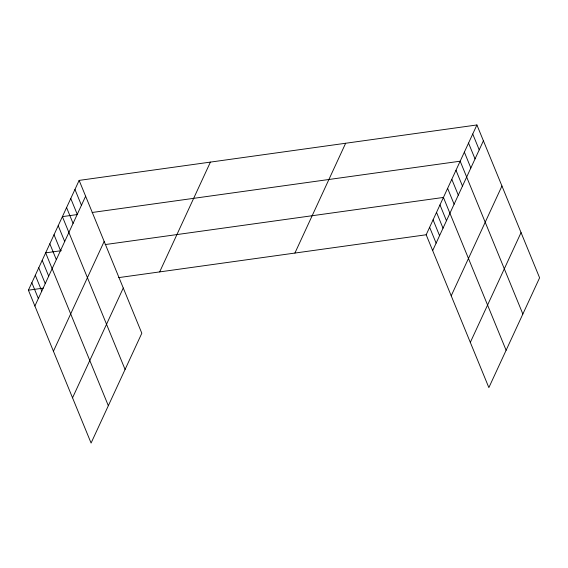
<?xml version="1.0" encoding="UTF-8"?>
<svg xmlns="http://www.w3.org/2000/svg" width="568" height="568" viewBox="0 0 568 568"><rect width="100%" height="100%" fill="white"/><g stroke="black" fill="none" stroke-linecap="round" stroke-linejoin="round"><path stroke-width="0.85" d="M79.137 180.397L141.822 333.231L91.086 443.04L28.4 290.198L79.137 180.397L476.914 124.96L539.6 277.802L488.863 387.603L426.177 234.769L476.914 124.96M34.889 306.024L85.626 196.223M53.435 351.237L104.171 241.435M72.541 397.82L123.277 288.019M159.665 271.909L210.409 162.107M294.913 253.058L345.649 143.257M432.667 250.594L483.411 140.786M451.212 295.807L501.949 185.999M470.318 342.39L521.055 232.589M77.269 214.562L62.395 216.635L125.081 369.47M92.151 212.489L460.172 161.198L522.858 314.033M61.401 250.673L45.653 252.866L108.332 405.701M105.158 244.574L443.43 197.437L506.116 350.271M28.4 290.198L43.275 288.125M118.534 277.638L426.177 234.769M472.732 134.02L479.222 149.845M468.543 143.079L475.033 158.905M464.361 152.139L470.851 167.965M455.99 170.258L462.48 186.084M451.801 179.318L458.291 195.144M447.62 188.377L454.109 204.203M439.98 204.899L446.469 220.725M436.529 212.368L443.019 228.194M433.079 219.83L439.568 235.656M429.628 227.299L436.117 243.125M74.955 189.456L81.444 205.282M70.766 198.516L77.255 214.342M66.584 207.576L73.073 223.401M58.206 225.688L64.702 241.514M54.024 234.747L60.513 250.573M49.835 243.807L56.324 259.633M42.202 260.336L48.692 276.162M38.752 267.798L45.241 283.624M35.301 275.267L41.791 291.093M31.851 282.736L38.34 298.562"/></g></svg>
